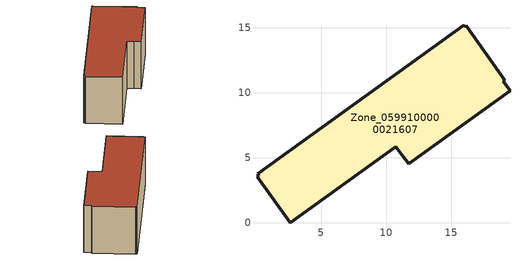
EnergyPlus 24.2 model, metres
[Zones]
Zone_0599100000021607
 floor ground (C_G): 11.74,4.54 11.22,5.23 10.74,5.84 2.63,0 0.09,3.54 0.22,3.64 0.14,3.76 15.96,15.19 16.06,15.06 16.15,15.13 19.11,10.97 18.99,10.88 19.51,10.14 z0
 wall outside (C_F): 18.99,10.88 19.11,10.97 16.15,15.13 16.06,15.06 15.96,15.19 0.14,3.76 0.22,3.64 0.09,3.54 2.63,0 10.74,5.84 11.22,5.23 11.74,4.54 19.51,10.14 18.99,10.88 z0:5.91
 roof outside (C_R): 19.11,10.97 16.15,15.13 16.06,15.06 15.96,15.19 0.14,3.76 0.22,3.64 0.09,3.54 2.63,0 10.74,5.84 11.22,5.23 11.74,4.54 19.51,10.14 18.99,10.88 z5.91
[BUILDING]
Pand.0599100000021607: North Axis=0; Terrain=City; Loads Convergence Tolerance Value=0.04; Temperature Convergence Tolerance Value=0.4; Solar Distribution=FullExterior; Maximum Number of Warmup Days=25; Minimum Number of Warmup Days=1
[Site:Location]
Rotterdam.The.Hague.AP_ZH_NLD Design_Conditions: Latitude=51.96; Longitude=4.45; Time Zone=1; Elevation=-4.5
[SITE:GROUNDTEMPERATURE:BUILDINGSURFACE]
18, 18, 18, 18, 18, 18, 18, 18, 18, 18, 18, 18
[MATERIAL] Thermal Absorptance=0.9; Solar Absorptance=0.7; Visible Absorptance=0.7
Name | Roughness | Thickness | Conductivity | Density | Specific Heat
G.D.1965 | MediumSmooth | 0.15 | 1 | 540 | 1210
F.D.1965 | Rough | 0.3 | 0.857143 | 1920 | 840
R.D.1965 | MediumRough | 0.2 | 0.08 | 1500 | 1000
[CONSTRUCTION]
C_G: G.D.1965
C_F: F.D.1965
C_R: R.D.1965
[ZONE]
Zone_0599100000021607: Type=1; Multiplier=1; Ceiling Height=Autocalculate; Volume=Autocalculate; Floor Area=autocalculate; Part of Total Floor Area=Yes
[ZONEINFILTRATION:DESIGNFLOWRATE]
Infil_Zone_0599100000021607: Zone or ZoneList or Space or SpaceList=Zone_0599100000021607; Schedule=AlwaysOn; Design Flow Rate Calculation Method=Flow/Area; Flow Rate per Floor Area=0.0042; Constant Term Coefficient=1; Temperature Term Coefficient=0; Velocity Term Coefficient=0; Velocity Squared Term Coefficient=0
[HVACTEMPLATE:ZONE:IDEALLOADSAIRSYSTEM]
Zone_0599100000021607: Maximum Heating Supply Air Temperature=50; Minimum Cooling Supply Air Temperature=13; Maximum Heating Supply Air Humidity Ratio=0.0156; Minimum Cooling Supply Air Humidity Ratio=0.0077; Heating Limit=NoLimit; Cooling Limit=NoLimit; Dehumidification Control Type=ConstantSensibleHeatRatio; Cooling Sensible Heat Ratio=0.7; Dehumidification Setpoint=60; Humidification Control Type=None; Humidification Setpoint=30; Outdoor Air Method=None; Outdoor Air Flow Rate per Person=0.00944; Outdoor Air Flow Rate per Zone Floor Area=0; Outdoor Air Flow Rate per Zone=0; Demand Controlled Ventilation Type=None; Outdoor Air Economizer Type=NoEconomizer; Heat Recovery Type=None; Sensible Heat Recovery Effectiveness=0.7; Latent Heat Recovery Effectiveness=0.65
[ZONECONTROL:THERMOSTAT]
ThermostatControl_Zone_0599100000021607: Zone or ZoneList=Zone_0599100000021607; Control Type Schedule=DualSetpointControlType; Control 1=Thermostat_Zone_0599100000021607; Temperature Difference Between Cutout And Setpoint=0
[THERMOSTATSETPOINT:DUALSETPOINT]
Thermostat_Zone_0599100000021607: Heating Setpoint Temperature Schedule=HeatingSetpoint_Zone_0599100000021607; Cooling Setpoint Temperature Schedule=CoolingSetpoint_Zone_0599100000021607
[SCHEDULE:COMPACT]
HeatingSetpoint_Zone_0599100000021607: Through: 12/31, For: AllDays, Until: 24:00, 21
CoolingSetpoint_Zone_0599100000021607: Through: 12/31, For: AllDays, Until: 24:00, 24
DualSetpointControlType: Through: 12/31, For: AllDays, Until: 24:00, 4
AlwaysOn: Through: 12/31, For: AllDays, Until: 24:00, 1
